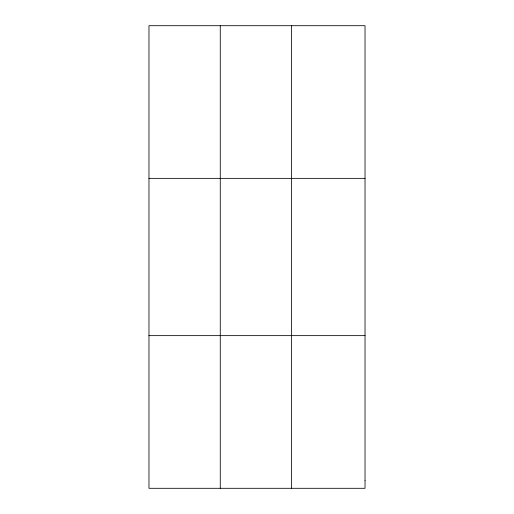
<?xml version="1.0" encoding="UTF-8"?>
<svg xmlns="http://www.w3.org/2000/svg" width="514" height="514" viewBox="0 0 514 514"><rect width="100%" height="100%" fill="white"/><g stroke="black" fill="none" stroke-linecap="round" stroke-linejoin="round"><path stroke-width="0.77" d="M220.268 488.3L220.268 25.7M291.573 488.3L291.573 25.7M148.97 178.358L365.03 178.358M148.97 335.642L365.03 335.642M365.03 480.667L365.03 488.3L148.97 488.3L148.97 25.7L365.03 25.7L365.03 480.667"/></g></svg>
